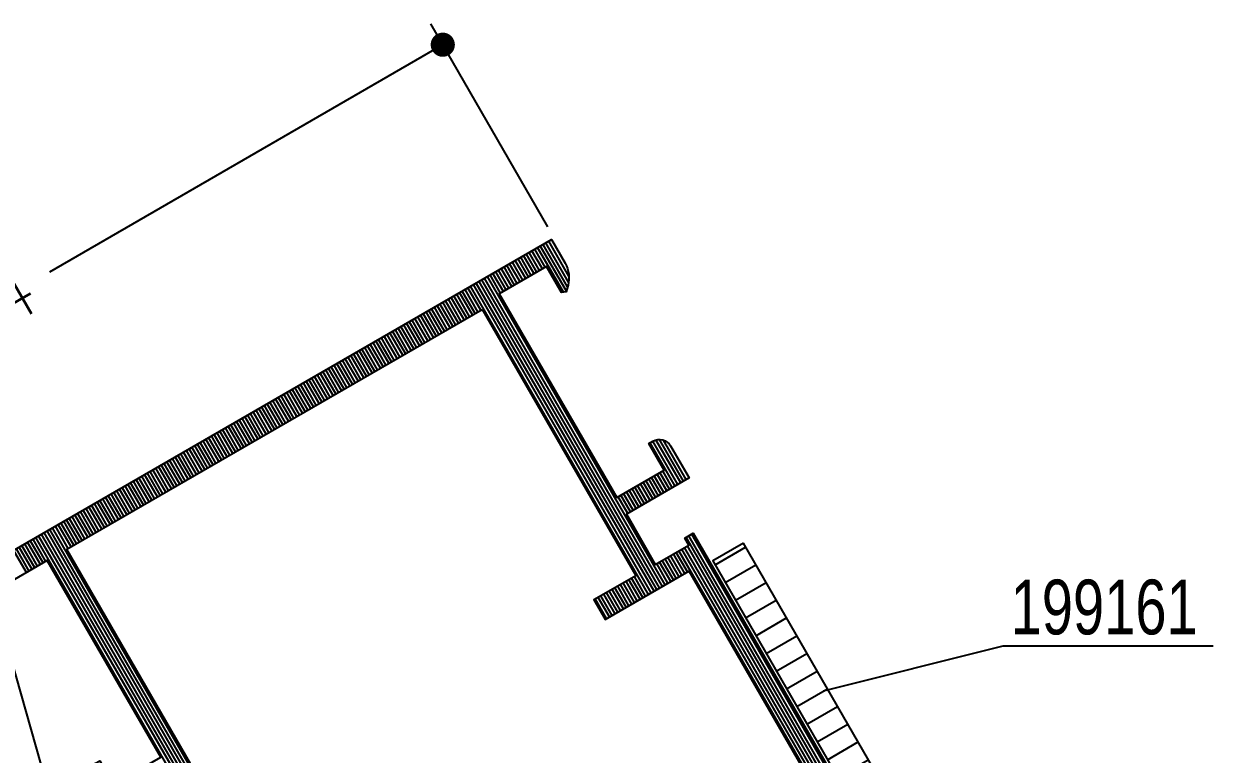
# Model space of a CAD drawing. Extents: x 11 to 197, y 22 to 262.
# Drawn here: x 135.25 to 172.21, y 239.07 to 261.75 of the extents above; entities that cross this region are included whole.
import ezdxf

# ---------------------------------------------------------------- set-up
doc = ezdxf.new("R2010")
doc.units = 0
doc.header["$LTSCALE"] = 6
doc.linetypes.add('AUSGEZOGEN', pattern=[0])
doc.layers.get('0').update_dxf_attribs({"color": 4, "linetype": 'CONTINUOUS'})
doc.layers.get('Defpoints').update_dxf_attribs({"linetype": 'CONTINUOUS'})
for name, color, linetype in [('CONST18', 3, 'AUSGEZOGEN'), ('CONST35', 7, 'CONTINUOUS'), ('DICHT_PAR', 3, 'CONTINUOUS'), ('KH_PAR', 7, 'CONTINUOUS'), ('KH_SCH', 7, 'CONTINUOUS'), ('TEXT', 7, 'CONTINUOUS')]:
    doc.layers.add(name, color=color, linetype=linetype)
doc.styles.add('SIM80S00', font='simplex.shx', dxfattribs={"width": 0.8})
doc.styles.add('SWISSCL', font='swisscl.ttf')
doc.dimstyles.new('BEM_DOC_2', dxfattribs={"dimscale": 0.5, "dimtxt": 3.4, "dimasz": 1.5, "dimexe": 1.5, "dimexo": 0.6, "dimgap": 1.5, "dimtad": 0, "dimlfac": 2, "dimdsep": 46, "dimtxsty": 'SIM80S00', "dimblk": 'PUNKT', "dimcen": 0, "dimclrd": 3, "dimclre": 3, "dimclrt": 3, "dimadec": 0, "dimazin": 0, "dimtfac": 0.7, "dimtofl": 0, "dimtmove": 2, "dimatfit": 3, "dimldrblk": 'PUNKT', "dimfxl": 1, "dimtolj": 1, "dimarcsym": 0})

# ---------------------------------------------------------------- blocks, each defined once
blk = doc.blocks.new('PUNKT')
at = {"color": 0, "linetype": 'CONTINUOUS'}
blk.add_line((-0.5, 0), (-1, 0), dxfattribs=at)
at = {"color": 0, "linetype": 'CONTINUOUS', "const_width": 0.5}
blk.add_lwpolyline([(-0.25, 0, 1), (0.25, 0, 1)], format="xyb", close=True, dxfattribs=at)
blk = doc.blocks.new('*D47')
at = {"layer": 'CONST35', "color": 3, "lineweight": -2, "transparency": 16777216}
blk.add_line((126.713, 204.805), (125.02, 203.828), dxfattribs=at)
for start, end in [(7.5257, 24.4405), (275.5595, 292.4743)]:
    blk.add_arc((118.973, 200.336), 7.732, start, end, dxfattribs=at)
at = {"layer": 'Defpoints', "color": 0, "transparency": 16777216}
for p in [(118.973, 253.566), (144.601, 215.133), (126.973, 204.955), (123.943, 194.413), (118.973, 190.566)]:
    blk.add_point(p, dxfattribs=at)
at = {"layer": 'CONST35', "color": 3, "lineweight": -2, "transparency": 16777216, "xscale": 0.75, "yscale": 0.75, "zscale": 0.75}
for p, rotation in [((125.669, 204.203), 117.2202488189753), ((118.973, 192.604), 182.7797511810244)]:
    blk.add_blockref('PUNKT', p, dxfattribs=dict(at, rotation=rotation))
at = {"layer": 'CONST35', "color": 3, "transparency": 16777216, "insert": (125.669, 196.47), "char_height": 1.7, "attachment_point": 5, "rotation": 60, "style": 'SIM80S00'}
blk.add_mtext('\\A1;90°-150°', dxfattribs=at)
blk = doc.blocks.new('*D52')
at = {"layer": 'CONST35', "color": 3, "lineweight": -2, "transparency": 16777216}
for p, q in [((151.536, 255.446), (147.897, 261.747)), ((147.623, 260.723), (136.047, 254.04)), ((121.209, 245.473), (132.785, 252.156)), ((123.823, 239.446), (120.185, 245.747))]:
    blk.add_line(p, q, dxfattribs=at)
at = {"layer": 'Defpoints', "color": 0, "transparency": 16777216}
for p in [(148.272, 261.098), (151.686, 255.186), (123.973, 239.186)]:
    blk.add_point(p, dxfattribs=at)
at = {"layer": 'CONST35', "color": 3, "lineweight": -2, "transparency": 16777216, "xscale": 0.75, "yscale": 0.75, "zscale": 0.75}
for p, rotation in [((148.272, 261.098), 29.99995870209921), ((120.56, 245.098), 209.9999587020992)]:
    blk.add_blockref('PUNKT', p, dxfattribs=dict(at, rotation=rotation))
at = {"layer": 'CONST35', "color": 3, "transparency": 16777216, "insert": (134.416, 253.098), "char_height": 1.7, "attachment_point": 5, "rotation": 30, "style": 'SIM80S00'}
blk.add_mtext('\\A1;64', dxfattribs=at)
blk = doc.blocks.new('*X36')
at = {"color": 0}
for p, q in [((52.7, 63.6), (55.529, 63.6)), ((67.28, 63.6), (69.8, 63.6)), ((52.7, 63.4), (55.693, 63.4)), ((52.7, 63.2), (55.775, 63.2)), ((52.7, 63), (55.8, 63)), ((66.559, 63), (69.8, 63)), ((66.759, 63.2), (69.8, 63.2)), ((66.973, 63.4), (69.8, 63.4)), ((20.4, 62.2), (49.6, 62.2)), ((52.7, 62.8), (55.8, 62.8)), ((52.7, 62.6), (53.9, 62.6)), ((52.7, 62.4), (53.9, 62.4)), ((52.7, 62.2), (53.9, 62.2)), ((66.592, 62.8), (69.8, 62.8)), ((68.5, 62.6), (69.8, 62.6)), ((68.5, 62.4), (69.8, 62.4)), ((68.5, 62.2), (69.8, 62.2)), ((20.4, 62), (49.6, 62)), ((20.4, 61.8), (49.6, 61.8)), ((20.9, 61.6), (49.1, 61.6)), ((20.9, 61.4), (49.1, 61.4)), ((52.7, 62), (53.9, 62)), ((52.7, 61.8), (53.9, 61.8)), ((52.7, 61.6), (53.9, 61.6)), ((52.7, 61.4), (53.9, 61.4)), ((68.5, 62), (69.8, 62)), ((68.5, 61.8), (69.8, 61.8)), ((68.5, 61.6), (69.8, 61.6)), ((68.5, 61.4), (69.8, 61.4)), ((20.9, 61.2), (49.1, 61.2)), ((20.9, 61), (49.1, 61)), ((47.7, 60.8), (49.1, 60.8)), ((52.7, 61.2), (53.9, 61.2)), ((52.7, 61), (53.9, 61)), ((52.7, 60.8), (53.9, 60.8)), ((68.5, 61.2), (69.8, 61.2)), ((68.5, 61), (69.8, 61)), ((68.5, 60.8), (69.8, 60.8)), ((47.7, 60.6), (49.1, 60.6)), ((47.7, 60.4), (49.1, 60.4)), ((47.7, 60.2), (49.1, 60.2)), ((47.7, 60), (49.1, 60)), ((52.7, 60.6), (53.9, 60.6)), ((52.7, 60.4), (53.9, 60.4)), ((52.7, 60.2), (53.9, 60.2)), ((52.7, 60), (53.9, 60)), ((68.5, 60.6), (69.8, 60.6)), ((68.5, 60.4), (69.8, 60.4)), ((68.5, 60.2), (69.8, 60.2)), ((68.5, 60), (69.8, 60)), ((47.7, 59.8), (49.1, 59.8)), ((47.7, 59.6), (49.1, 59.6)), ((47.7, 59.4), (49.1, 59.4)), ((47.7, 59.2), (69.8, 59.2)), ((52.7, 59.8), (53.9, 59.8)), ((52.7, 59.6), (53.9, 59.6)), ((52.7, 59.4), (53.9, 59.4)), ((68.5, 59.8), (69.8, 59.8)), ((68.5, 59.6), (69.8, 59.6)), ((68.5, 59.4), (69.8, 59.4)), ((47.7, 59), (69.8, 59)), ((47.7, 58.8), (69.8, 58.8)), ((47.7, 58.6), (69.8, 58.6)), ((47.7, 58.4), (69.8, 58.4)), ((47.7, 58.2), (69.8, 58.2)), ((47.7, 58), (69.8, 58)), ((47.7, 57.8), (49.1, 57.8)), ((68.2, 57.8), (69.8, 57.8)), ((47.7, 57.6), (49.1, 57.6)), ((47.7, 57.4), (49.1, 57.4)), ((47.7, 57.2), (49.1, 57.2)), ((47.7, 57), (49.1, 57)), ((68.2, 57.6), (69.8, 57.6)), ((68.2, 57.4), (69.8, 57.4)), ((68.2, 57.2), (69.8, 57.2)), ((68.2, 57), (69.8, 57)), ((47.7, 56.8), (49.1, 56.8)), ((47.7, 56.6), (49.1, 56.6)), ((47.7, 56.4), (49.1, 56.4)), ((47.7, 56.2), (49.1, 56.2)), ((68.2, 56.8), (69.8, 56.8)), ((68.2, 56.6), (69.8, 56.6)), ((68.2, 56.4), (69.8, 56.4)), ((68.2, 56.2), (69.8, 56.2)), ((47.7, 56), (49.1, 56)), ((47.7, 55.8), (49.1, 55.8)), ((47.7, 55.6), (49.1, 55.6)), ((68.2, 56), (69.8, 56)), ((68.2, 55.8), (69.8, 55.8)), ((68.2, 55.6), (69.8, 55.6)), ((47.7, 55.4), (49.1, 55.4)), ((47.7, 55.2), (49.1, 55.2)), ((47.7, 55), (49.1, 55)), ((68.2, 55.4), (69.8, 55.4)), ((68.2, 55.2), (69.8, 55.2)), ((68.2, 55), (69.8, 55)), ((68.2, 54.8), (69.8, 54.8)), ((68.2, 54.6), (69.8, 54.6)), ((68.2, 54.4), (69.8, 54.4)), ((68.2, 54.2), (69.8, 54.2)), ((68.2, 54), (69.8, 54)), ((68.2, 53.8), (69.8, 53.8)), ((68.2, 53.6), (69.8, 53.6)), ((68.2, 53.4), (69.8, 53.4)), ((68.2, 53.2), (69.8, 53.2)), ((68.2, 53), (69.8, 53)), ((68.2, 52.8), (69.8, 52.8)), ((68.2, 52.6), (69.8, 52.6)), ((68.2, 52.4), (69.8, 52.4)), ((68.2, 52.2), (69.8, 52.2)), ((68.2, 52), (69.8, 52)), ((68.2, 51.8), (69.8, 51.8)), ((68.2, 51.6), (69.8, 51.6)), ((68.2, 51.4), (69.8, 51.4)), ((68.2, 51.2), (69.8, 51.2)), ((68.2, 51), (69.8, 51)), ((68.2, 50.8), (69.8, 50.8)), ((68.2, 50.6), (69.8, 50.6)), ((68.2, 50.4), (69.8, 50.4)), ((68.2, 50.2), (69.8, 50.2)), ((68.2, 50), (69.8, 50)), ((68.2, 49.8), (69.8, 49.8)), ((68.2, 49.6), (69.8, 49.6)), ((68.2, 49.4), (69.8, 49.4)), ((68.2, 49.2), (69.8, 49.2)), ((68.2, 49), (69.8, 49)), ((68.2, 48.8), (69.8, 48.8)), ((68.2, 48.6), (69.8, 48.6)), ((68.2, 48.4), (69.8, 48.4)), ((68.2, 48.2), (69.8, 48.2)), ((68.2, 48), (69.8, 48)), ((68.2, 47.8), (69.8, 47.8)), ((68.2, 47.6), (69.8, 47.6)), ((68.2, 47.4), (69.8, 47.4)), ((68.2, 47.2), (69.8, 47.2)), ((68.2, 47), (69.8, 47)), ((68.2, 46.8), (69.8, 46.8)), ((68.2, 46.6), (69.8, 46.6)), ((68.2, 46.4), (69.8, 46.4)), ((68.2, 46.2), (69.8, 46.2)), ((68.2, 46), (69.8, 46)), ((68.2, 45.8), (69.8, 45.8)), ((68.2, 45.6), (69.8, 45.6)), ((68.2, 45.4), (69.8, 45.4)), ((68.2, 45.2), (69.8, 45.2)), ((68.2, 45), (69.8, 45)), ((68.2, 44.8), (69.8, 44.8)), ((68.2, 44.6), (69.8, 44.6)), ((68.2, 44.4), (69.8, 44.4)), ((68.2, 44.2), (69.8, 44.2)), ((68.2, 44), (69.8, 44)), ((68.2, 43.8), (69.8, 43.8)), ((68.2, 43.6), (69.8, 43.6)), ((68.2, 43.4), (69.8, 43.4)), ((68.2, 43.2), (69.8, 43.2)), ((68.2, 43), (69.8, 43)), ((68.2, 42.8), (69.8, 42.8)), ((68.2, 42.6), (69.8, 42.6)), ((68.2, 42.4), (69.8, 42.4)), ((68.2, 42.2), (69.8, 42.2)), ((68.2, 42), (69.8, 42)), ((68.2, 41.8), (69.8, 41.8)), ((68.2, 41.6), (69.8, 41.6)), ((68.2, 41.4), (69.8, 41.4)), ((68.2, 41.2), (69.8, 41.2)), ((68.2, 41), (69.8, 41)), ((68.2, 40.8), (69.8, 40.8)), ((68.2, 40.6), (69.8, 40.6)), ((68.2, 40.4), (69.8, 40.4)), ((68.2, 40.2), (69.8, 40.2)), ((68.2, 40), (69.8, 40)), ((68.2, 39.8), (69.8, 39.8)), ((68.2, 39.6), (69.8, 39.6)), ((68.2, 39.4), (69.8, 39.4)), ((68.2, 39.2), (69.8, 39.2)), ((68.2, 39), (69.8, 39)), ((68.2, 38.8), (69.8, 38.8)), ((68.2, 38.6), (69.8, 38.6)), ((68.2, 38.4), (69.8, 38.4)), ((68.2, 38.2), (69.8, 38.2)), ((68.2, 38), (69.8, 38)), ((68.2, 37.8), (69.8, 37.8)), ((68.2, 37.6), (69.8, 37.6)), ((68.2, 37.4), (69.8, 37.4)), ((68.2, 37.2), (69.8, 37.2)), ((68.2, 37), (69.8, 37)), ((68.2, 36.8), (69.8, 36.8)), ((68.2, 36.6), (69.8, 36.6)), ((68.2, 36.4), (69.8, 36.4)), ((68.2, 36.2), (69.8, 36.2)), ((68.2, 36), (69.8, 36)), ((68.2, 35.8), (69.8, 35.8)), ((68.2, 35.6), (69.8, 35.6)), ((68.2, 35.4), (69.8, 35.4)), ((68.2, 35.2), (69.8, 35.2)), ((68.2, 35), (69.8, 35)), ((68.2, 34.8), (69.8, 34.8)), ((68.2, 34.6), (69.8, 34.6)), ((68.2, 34.4), (69.8, 34.4)), ((68.2, 34.2), (69.8, 34.2)), ((68.2, 34), (69.8, 34)), ((68.2, 33.8), (69.8, 33.8)), ((68.2, 33.6), (69.8, 33.6)), ((68.2, 33.4), (69.8, 33.4)), ((68.2, 33.2), (69.8, 33.2)), ((68.2, 33), (69.8, 33)), ((68.2, 32.8), (69.8, 32.8)), ((68.2, 32.6), (69.8, 32.6)), ((68.2, 32.4), (69.8, 32.4)), ((68.2, 32.2), (69.8, 32.2)), ((68.2, 32), (69.8, 32)), ((68.2, 31.8), (69.8, 31.8)), ((68.2, 31.6), (69.8, 31.6)), ((68.2, 31.4), (69.8, 31.4)), ((68.2, 31.2), (69.8, 31.2)), ((68.2, 31), (69.8, 31)), ((68.2, 30.8), (69.8, 30.8)), ((68.2, 30.6), (69.8, 30.6)), ((68.2, 30.4), (69.8, 30.4)), ((68.2, 30.2), (69.8, 30.2)), ((68.2, 30), (69.8, 30)), ((68.2, 29.8), (69.8, 29.8)), ((68.2, 29.6), (69.8, 29.6)), ((68.2, 29.4), (69.8, 29.4)), ((68.2, 29.2), (69.8, 29.2)), ((68.2, 29), (69.8, 29)), ((68.2, 28.8), (69.8, 28.8)), ((68.2, 28.6), (69.8, 28.6)), ((68.2, 28.4), (69.8, 28.4)), ((68.2, 28.2), (69.8, 28.2)), ((47.7, 28), (69.8, 28)), ((47.7, 27.8), (69.8, 27.8)), ((47.7, 27.6), (69.8, 27.6)), ((47.7, 27.4), (69.8, 27.4)), ((47.7, 27.2), (69.8, 27.2)), ((47.7, 27), (69.8, 27)), ((47.7, 26.8), (69.8, 26.8)), ((68.2, 26.6), (69.8, 26.6)), ((68.2, 26.4), (69.8, 26.4)), ((68.2, 26.2), (69.8, 26.2)), ((68.2, 26), (69.8, 26)), ((68.2, 25.8), (69.8, 25.8)), ((68.2, 25.6), (69.8, 25.6)), ((68.2, 25.4), (69.8, 25.4)), ((68.2, 25.2), (69.8, 25.2))]:
    blk.add_line(p, q, dxfattribs=at)
blk = doc.blocks.new('B-LL132345')
at = {"layer": 'KH_PAR'}
for points in [[(55, 5.393), (55, 22.2, 0.414214), (55.8, 23), (55.8, 23.3), (54.1, 23.3), (54.1, 26.7), (68.2, 26.7), (68.2, 23.3)], [(69.8, 0.2), (69.8, 63.8), (68.104, 63.8, 0.198912), (66.831, 63.273), (66.524, 62.965), (66.634, 62.7), (68.5, 62.7), (68.5, 59.3), (53.9, 59.3), (53.9, 62.7), (55.8, 62.7), (55.8, 63, 0.414214), (55, 63.8), (52.7, 63.8), (52.7, 59.3), (49.1, 59.3), (49.1, 61.7), (49.6, 61.7), (49.6, 62.3), (20.4, 62.3)]]:
    blk.add_lwpolyline(points, format="xyb", dxfattribs=at)
blk.add_lwpolyline([(68.2, 57.9), (49.1, 57.9), (49.1, 54.9), (47.7, 54.9), (47.7, 60.9), (22.3, 60.9), (22.3, 25.1), (47.7, 25.1), (47.7, 31.1), (49.1, 31.1), (49.1, 28.1), (68.2, 28.1), (68.2, 57.9)], close=True, dxfattribs=at)
at = {"layer": 'KH_SCH'}
blk.add_blockref('*X36', (0, 0), dxfattribs=at)
blk = doc.blocks.new('STREIFEN')
at = {"layer": 'DICHT_PAR'}
blk.add_lwpolyline([(0, 2.2), (0, 0), (24, 0), (24, 2.2)], close=True, dxfattribs=at)
blk = doc.blocks.new('ll199161')
blk.add_blockref('STREIFEN', (0, 0))

msp = doc.modelspace()

# ---------------------------------------------------------------- hatches: boundary and pattern name
at = {"layer": 'CONST35'}
h = msp.add_hatch(dxfattribs=at)
h.set_pattern_fill('ANSI31', color=256, scale=0.2, angle=345, style=0)
h.set_pattern_definition([(30, (177.6116, 96.42464), (-0.3175, 0.549926), [])])
h.paths.add_polyline_path([(157.6138, 245.6181), (156.6612, 245.0681), (162.6612, 234.6758), (163.6138, 235.2258)])

# ---------------------------------------------------------------- linework, layer by layer
at = {"layer": 'CONST18'}
msp.add_line((136.4093, 236.5744), (130.7456, 256.4999), dxfattribs=at)
at = {"layer": 'CONST35'}
msp.add_lwpolyline([(160.1001, 241.039), (165.6795, 242.4354), (172.2113, 242.4354)], dxfattribs=at)

# ---------------------------------------------------------------- block references
at = {"xscale": -0.4999999999999918, "yscale": 0.5000000000000036, "zscale": 0.5, "rotation": 300.0000000000005}
msp.add_blockref('B-LL132345', (141.4729, 208.875), dxfattribs=at)
at = {"layer": 'CONST35', "xscale": 0.500000000000001, "yscale": 0.500000000000001, "zscale": 0.500000000000001, "rotation": 299.9999999999999}
msp.add_blockref('ll199161', (156.6612, 245.0681), dxfattribs=at)

# ---------------------------------------------------------------- texts
at = {"layer": 'TEXT', "color": 1, "linetype": 'Continuous', "style": 'SWISSCL'}
msp.add_text('199161', height=1.7, dxfattribs=at).set_placement((165.9152, 242.7886))

# ---------------------------------------------------------------- dimensions: what is measured, and where the dimension line sits
at = {"layer": 'CONST35'}
dim = msp.add_aligned_dim(p1=(123.9729, 239.1859), p2=(151.6857, 255.1859), distance=6.8267, dimstyle='BEM_DOC_2', dxfattribs=at)
dim.commit()
dim.dimension.update_dxf_attribs({"geometry": '*D52', "text_midpoint": (134.416, 253.098)})
dim = msp.add_angular_dim_2l(base=(123.9432, 194.413), line1=((118.9729, 253.5662), (118.9729, 190.5662)), line2=((126.9729, 204.9552), (144.6012, 215.1329)), text='90°-150°', dimstyle='BEM_DOC_2', dxfattribs=at)
dim.commit()
dim.dimension.update_dxf_attribs({"geometry": '*D47', "text_midpoint": (125.6694, 196.4701), "dimtype": 162})

doc.saveas('drawing.dxf')
